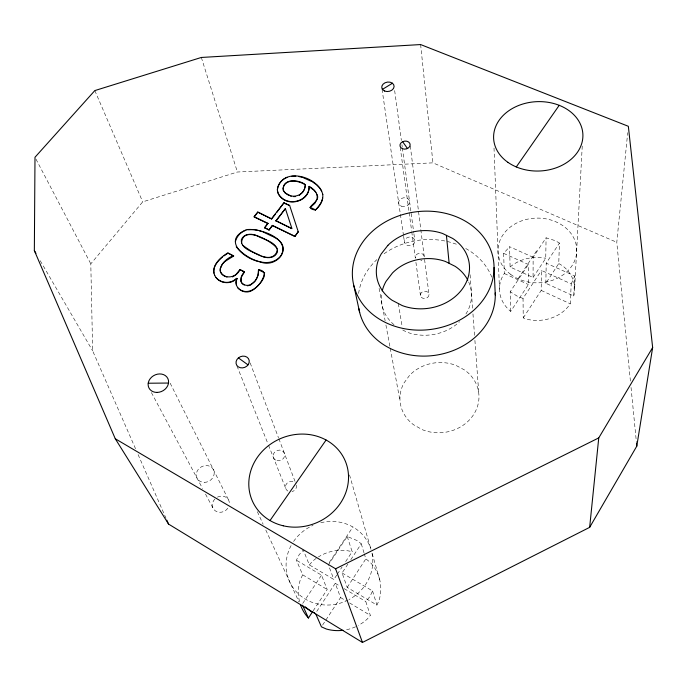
<?xml version="1.0" encoding="UTF-8"?>
<svg xmlns="http://www.w3.org/2000/svg" width="687" height="687" viewBox="0 0 687 687"><rect width="100%" height="100%" fill="white"/><g stroke="black" fill="none" stroke-linecap="round" stroke-linejoin="round"><path stroke-width="0.52" stroke-dasharray="3.44 2.58" d="M533.129 257.299L509.591 246.727L510.098 267.003L533.078 277.471L533.129 257.299L546.088 237.814L555.388 240.699L559.433 243.086L558.754 263.525L545.847 283.293L573.722 295.994L574.787 276.002L546.208 263.173L559.433 243.086M523.236 317.909L541.184 290.429L541.433 270.429L571.223 283.894L570.244 303.757A37.613 31.482 -0.1 0 1 527.856 319.455L523.236 317.909L523.039 298.373L541.433 270.429M533.078 277.471L545.736 258.295L546.088 237.814M545.847 283.293L546.208 263.173M574.658 287.767L582.31 144.802M630.408 381.053L616.789 242.305L627.703 132.677M571.223 283.894L574.787 276.002M347.888 564.113L342.066 572.949L347.201 587.402L376.923 605.067L378.906 600.833A41.692 39.666 -29.4 0 0 369.924 562.052L365.836 558.883L364.316 553.851M342.066 572.949L372.569 590.957L369.881 596.634L365.785 601.503L370.336 615.372L367.279 619.021A41.692 39.666 -29.4 0 1 358.288 625.436M336.81 574.993L333.856 579.467L309.365 564.912L303.259 550.038L299.163 554.71L296.38 560.188L302.701 574.839L300.631 578.952A41.692 39.666 -29.4 0 0 299.549 601.657M322.598 625.076L340.58 597.544L335.247 583.323L316.08 612.435M347.201 587.402L365.836 558.883M350.799 559.699L361.268 543.786L357.094 540.575L347.236 536.513L328.377 564.869L333.856 579.467M313.117 610.898L327.218 589.532L321.533 575.156L296.38 560.188M337.394 574.1L342.117 566.938M345.664 561.571L352.534 551.154M503.648 253.348L504.292 273.503A37.613 31.482 -0.1 0 0 510.707 311.391L528.397 284.564L528.337 264.512L503.648 253.348L509.591 246.727M329.279 562.507L352.903 526.989M518.041 278.767L537.191 249.974M302.735 603.418L321.533 575.156M510.707 311.391L510.201 291.777L528.337 264.512M135.537 448.731L92.659 350.868L90.796 263.842L142.707 201.875L237.393 172.016L432.939 162.853L616.789 242.305M309.365 564.912L312.396 561.425A41.692 39.666 -29.4 0 1 317.497 557.501M523.039 298.373L518.316 296.818L510.201 291.777M504.292 273.503L528.397 284.564M541.184 290.429L570.244 303.757M402.719 329.992L406.481 331.993A45.205 38.214 -7.4 0 0 459.577 321.688M335.247 583.323L339.739 585.994M344.221 588.673L365.785 601.503M558.754 263.525L562.722 265.895A37.613 31.482 -0.1 0 1 573.722 295.994M302.701 574.839L327.218 589.532M340.58 597.544L345.99 600.782M349.597 602.946L370.336 615.372M40.232 260.725L92.659 350.868M151.389 392.543L202.528 488.466M205.525 494.099L213.039 508.191M35.982 159.144L90.796 263.842M170.178 383.2L228.668 500.145M257.342 511.678L263.13 524.224M265.809 530.012L298.991 601.932M138.104 454.596L165.979 518.204M94.832 90.581L142.707 201.875M236.981 365.999L268.136 444.274M268.531 445.262L285.998 489.144M250.18 362.968L278.51 437.791M278.888 438.787L295.994 483.974M347.236 536.513L352.156 551.73A41.692 39.666 -29.4 0 0 318.407 556.917M201.334 57.459L237.393 172.016M372.569 590.957L376.923 605.067M361.268 543.786L364.007 552.846M349.52 474.932L370.877 549.05M379.782 579.957L371.761 552.142A43.882 41.263 -26.9 0 1 348.97 599.588M379.095 288.351L385.132 320.82M385.922 325.037L390.036 347.15M390.233 348.206L400.023 400.856M398.34 303.534L402.196 326.814M382.049 89.301L403.449 235.203M403.604 236.259L404.531 242.597M400.229 147.362L409.023 211.716M409.16 212.772L411.616 230.703M411.753 231.759L415.36 258.132A4.526 3.753 -7.9 0 1 419.86 253.297A4.526 3.753 -7.9 0 1 424.077 257.934M415.927 262.322L420.513 295.874M394.664 90.598L401.363 140.44M401.929 144.682L402.221 146.803M402.359 147.86L413.763 232.678M413.9 233.735L414.759 240.098M410.294 145.979L429.023 294.775A4.328 3.65 -7.5 0 1 422.471 298.072A4.328 3.65 -7.5 0 1 422.625 291.726A4.328 3.65 -7.5 0 1 429.023 294.775M420.624 44.561L432.939 162.853M631.035 387.459L636.377 441.887M470.097 274.714L472.656 309.639M472.965 313.882L474.597 336.132M474.906 340.374L478.796 393.359M494.013 147.997L499.458 289.167M421.912 260.279A4.526 3.753 -7.9 0 1 420.805 260.674M296.449 485.228A5.625 5.101 -24.2 0 1 292.018 491.583M287.862 491.05A5.625 5.101 -24.2 0 1 286.874 483.399A5.625 5.101 -24.2 0 1 295.204 482.901M217.401 497.148A8.794 7.849 -31.1 0 1 229.372 504.206M227.792 508.268A8.794 7.849 -31.1 0 1 215.254 510.819A8.794 7.849 -31.1 0 1 214.945 498.934M348.034 600.069A43.882 41.263 -26.9 0 1 297.523 593.036A43.882 41.263 -26.9 0 1 291.958 544.027M293.581 541.468A43.882 41.263 -26.9 0 1 313.023 525.366M320.786 522.73A43.882 41.263 -26.9 0 1 370.989 549.308M510.098 267.003A37.613 31.482 -0.1 0 1 545.736 258.295M355.583 626.776A41.692 39.666 -29.4 0 1 345.029 630.005M358.614 293.443A68.726 58.103 -7.4 0 1 376.88 259.609M384.11 253.718A68.726 58.103 -7.4 0 1 458.229 244.941M465.734 248.505A68.726 58.103 -7.4 0 1 491.78 277.101M468.689 281.971A45.205 38.214 -7.4 0 1 465.932 313.976M394.003 324.719A45.205 38.214 -7.4 0 1 381.843 292.825M409.555 375.368L403.939 383.054A39.571 35.08 -5.9 0 0 413.514 424.721L422.213 429.641A39.571 35.08 -5.9 0 0 472.716 415.918A39.571 35.08 -5.9 0 0 464.618 370.035L455.97 365.398A39.571 35.08 -5.9 0 0 409.555 375.368M276.973 460.659A5.908 5.273 -23.3 0 0 284.641 454.047A5.908 5.273 -23.3 0 0 275.143 451.668A5.908 5.273 -23.3 0 0 276.973 460.659M401.268 206.152A5.513 4.44 -8.8 0 0 409.632 202.038A5.513 4.44 -8.8 0 0 401.543 198.414A5.513 4.44 -8.8 0 0 401.268 206.152M204.288 482.377A9.24 8.124 -29.8 0 0 213.468 469.745A9.24 8.124 -29.8 0 0 198.011 469.779A9.24 8.124 -29.8 0 0 204.288 482.377M406.902 245.199A5.273 4.337 -8.5 0 0 414.896 241.223A5.273 4.337 -8.5 0 0 407.142 237.65A5.273 4.337 -8.5 0 0 406.902 245.199M510.535 274.293A39.391 32.375 -0.8 0 0 575.758 257.548A39.391 32.375 -0.8 0 0 525.813 219.574A39.391 32.375 -0.8 0 0 510.535 274.293"/><path stroke-width="1.03" d="M34.35 250.609L34.994 157.254L94.832 90.581L201.334 57.459L420.624 44.561L628.339 126.288L652.65 347.528L636.789 446.155L589.652 527.358L362.461 642.439L168.547 524.078L115.27 438.744L34.35 250.609L35.956 253.366M322.735 194.258C323.543 200.415 319.962 206.237 315.367 210.05C301.292 207.534 321.988 202.605 316.836 194.275M215.967 277.428C220.999 283.662 230.969 284.075 236.551 278.304L236.938 278.493C232.644 287.046 243.404 294.843 251.107 290.962C257.058 288.549 272.748 271.829 258.707 269.673L258.475 269.974C259.746 278.475 249.269 290.91 241.584 282.692M258.475 269.974L258.003 275.143L256.869 278.321M282.975 188.813C284.71 178.036 298.647 180.346 305.346 184.897L304.796 187.774M317.128 198.208C317.969 192.875 313.409 188.685 309.133 186.366C309.416 200.879 289.133 206.881 280.133 196.284A15.707 12.452 -14.4 0 1 277.359 189.38C281.842 166.263 318.373 176.155 322.804 194.558M589.652 527.358L598.755 437.902L652.65 347.528M309.133 186.366C309.897 201.008 289.244 207.311 280.21 196.585A15.698 12.452 -14.4 0 1 277.445 189.681C277.539 185.035 280.751 181.102 284.478 178.637M277.539 250.034C272.473 266.573 250.403 251.013 242.58 245.139M220.072 269.252L222.382 264.134L224.752 261.618L233.674 256.011L227.844 252.876C220.475 257.376 210.583 265.86 214.739 275.556M236.938 278.493L236.122 282.048L236.457 285.388M264.572 272.593C263.121 284.143 248.831 298.089 237.925 288.076M322.692 198.002C321.885 202.794 318.347 206.796 315.367 210.05M235.392 241.549C236.706 236.328 240.879 231.854 246.015 230.222M317.059 198.938L314.826 203.378L310.095 207.586M304.616 188.736L302.684 192.231L299.24 195.434M255.547 280.528L256.431 279.059M300.442 604.672A41.692 39.666 -29.4 0 0 308.42 618.025L312.533 611.791M270.017 520.531L326.093 440.015M516.289 166.932L559.218 105.309M294.843 236.508L298.244 231.674L294.843 236.508L272.284 225.422L269.003 230.051L272.37 225.722M258.57 270.266L258.707 269.673M220.08 270.644C223.344 280.141 236.611 278.089 239.961 269.527L244.529 271.82C240.965 275.195 238.509 282.503 244.246 285.019M275.925 220.75L285.38 208.599L291.975 228.668L275.925 220.75L291.039 228.221M276.011 221.042L285.38 208.599M239.961 269.527L235.624 274.963L232.515 276.921M269.003 230.051L264.555 227.655L267.921 223.335L254.061 216.68L257.711 212.051L271.657 218.964L275.564 213.958M271.571 218.664L283.946 202.802L289.656 205.49L298.321 231.966M264.65 227.947L267.921 223.335M276.861 212.292L283.946 202.802M233.571 255.719C224.572 258.26 212.36 272.541 227.002 277.067M268.016 223.627L254.156 216.98L257.196 213.125M255.109 281.258L250.248 285.277L247.354 285.809M222.562 256.895C217.899 260.923 212.833 266.513 213.949 273.177M237.041 278.785L236.654 278.587C230.48 285.199 218.406 283.542 214.627 275.264M224.099 255.83L227.947 253.16L233.674 256.011M382.453 89.37L392.449 83.23M285.337 178.208L287.046 177.34M115.27 438.744L335.6 568.784L598.755 437.902M247.698 229.793L254.224 229.604L258.527 230.471M291.769 176.258L295.788 176.181M293.426 196.611L295.573 196.585M148.212 383.226L168.513 383.045M298.836 176.55L302.581 177.426M261.584 256.157C266.891 258.595 274.8 258.613 277.273 252.249C278.175 242.039 263.765 239.892 257.11 235.753C251.794 233.348 243.954 233.331 241.386 239.617C240.364 249.424 254.147 251.871 260.639 255.744M259.471 230.78L262.305 231.717M291.202 196.164L285.096 192.91L283.156 189.93M303.439 177.761L311.743 181.54M263.25 232.026L272.567 236.5M314.663 612.95L310.49 611.121L305.183 606.784M310.026 207.285L315.29 209.741M284.032 203.103L289.656 205.49M271.657 218.964L257.711 212.051M272.284 225.422L294.766 236.208M264.555 227.655L268.918 229.75M258.801 269.957L264.658 272.876M240.064 269.819L243.713 271.648M309.21 186.675L314.303 190.445L315.917 192.472M273.4 236.946C294.568 246.049 277.368 269.106 259.995 261.824C243.739 258.853 221.566 239.737 246.719 229.621C259.549 227.921 291.76 238.715 280.588 256.225C268.282 270.103 245.834 258.415 236.225 246.796M312.551 181.961L315.728 184.185M238.406 357.901A6.758 5.762 -21.4 0 1 249.175 360.392A6.758 5.762 -21.4 0 1 240.33 367.734A6.758 5.762 -21.4 0 1 238.406 357.901L248.041 364.891M316.527 184.743L319.601 187.774L321.739 191.08M283.86 191.312C290.318 200.286 305.535 196.19 305.268 184.588C298.63 179.247 281.953 178.285 283.242 190.239M402.634 141.702A5.127 4.01 -8.7 0 1 410.156 144.923A5.127 4.01 -8.7 0 1 402.384 148.693A5.127 4.01 -8.7 0 1 402.634 141.702L407.477 148.512M277.179 248.471C271.545 240.845 242.03 224.177 241.523 243.627M302.563 605.221L308.42 618.025M315.926 614.281L321.439 626.853L326.325 629.009A41.692 39.666 -29.4 0 0 343.036 630.305M166.838 520.162L168.547 524.078M335.6 568.784L362.461 642.439M244.529 271.82L241.36 277.11L241.025 281.696M353.891 285.809L359.67 312.499M636.48 442.952L636.789 446.155M446.421 235.366L449.143 263.344M494.056 267.501A71.044 59.271 -7.7 0 1 388.086 323.697A71.044 59.271 -7.7 0 1 387.459 220.785A71.044 59.271 -7.7 0 1 494.056 267.501L495.267 294.989M495.215 292.963A68.726 58.103 -7.4 0 1 432.956 355.583A68.726 58.103 -7.4 0 1 358.829 308.549M382.247 290.867A45.205 38.214 -7.4 0 1 386.034 281.361L392.5 272.928A45.205 38.214 -7.4 0 1 445.434 261.481L455.258 266.401A45.205 38.214 -7.4 0 1 467.813 280.159M387.906 245.336L381.216 253.958A46.733 38.979 -7.7 0 0 392.002 300.21L402.221 305.569A46.733 38.979 -7.7 0 0 461.973 289.459A46.733 38.979 -7.7 0 0 452.733 238.466L442.591 233.486A46.733 38.979 -7.7 0 0 387.906 245.336M384.651 91.036A6.217 4.715 -9.4 0 0 394.106 86.519A6.217 4.715 -9.4 0 0 385.021 82.792A6.217 4.715 -9.4 0 0 384.651 91.036M157.057 392.423A10.563 8.871 -27 0 0 167.8 378.443A10.563 8.871 -27 0 0 150.213 378.666A10.563 8.871 -27 0 0 157.057 392.423M507.899 162.321A44.681 34.702 -2.5 0 0 581.803 143.265A44.681 34.702 -2.5 0 0 525.066 103.394A44.681 34.702 -2.5 0 0 507.899 162.321M283.233 525.795A50.563 45.78 -23 0 0 347.442 467.727A50.563 45.78 -23 0 0 265.311 448.328A50.563 45.78 -23 0 0 283.233 525.795"/></g></svg>
